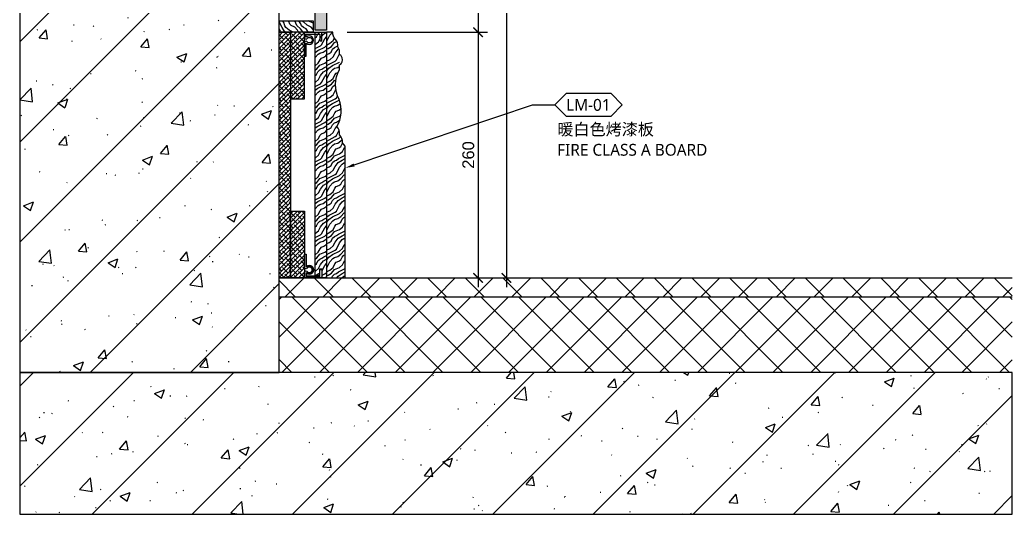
# Model space of a CAD drawing. Header units: millimetres. Extents: x -59920 to -20716, y 18887 to 47087.
# Drawn here: x -30832 to -29781, y 31263 to 31786 of the extents above; entities that cross this region are included whole.
import ezdxf
from ezdxf import colors
from ezdxf.entities.mleader import LeaderData, LeaderLine
from ezdxf.enums import TextEntityAlignment as Align
from ezdxf.math import Vec2, Vec3

# ---------------------------------------------------------------- set-up
doc = ezdxf.new("R2010")
doc.units = ezdxf.units.MM
doc.layers.add('_ACM-A-ANNO-DIMS @ 5', color=1, linetype='Continuous', lineweight=13)
doc.layers.add('_ACM-A-DETL-PATT', color=8, linetype='Continuous', lineweight=0)
for name, color, linetype in [('DE-MT', 2, 'Continuous'), ('I-DETL-LW01', 1, 'Continuous'), ('I-DETL-LW02', 2, 'Continuous'), ('I-DETL-LW251', 251, 'Continuous'), ('PE-尺寸标注', 44, 'Continuous'), ('WALL TYPE$0$G-ANNO-NOTE-CH', 7, 'Continuous'), ('WALL TYPE$0$I-SECT-LW03', 3, 'Continuous')]:
    doc.layers.add(name, color=color, linetype=linetype)
doc.styles.add('Arial', font='arial.ttf')
doc.styles.add('WALL TYPE$0$Aecom Chinese', font='Microsoft YaHei.ttf')
doc.dimstyles.new('WALL TYPE$0$Aec-Arch-M-5', dxfattribs={"dimscale": 5, "dimtxt": 2.5, "dimasz": 2, "dimexe": 2, "dimexo": 3, "dimgap": 0.8, "dimtad": 1, "dimdec": 0, "dimrnd": 1, "dimzin": 3, "dimdsep": 46, "dimtxsty": 'Arial', "dimblk": 'WALL TYPE$0$_ArchTick', "dimcen": 2.5, "dimdle": 2, "dimclrt": 256, "dimazin": 2, "dimtfac": 0.75, "dimtdec": 0, "dimtix": 1, "dimtmove": 2, "dimatfit": 2, "dimfxl": 5, "dimtolj": 1, "dimtzin": 0, "dimarcsym": 0})

# ---------------------------------------------------------------- blocks, each defined once
blk = doc.blocks.new('WALL TYPE$0$_ArchTick')
at = {"color": 0, "linetype": 'ByBlock', "const_width": 0.15}
blk.add_lwpolyline([(-0.5, -0.5), (0.5, 0.5)], dxfattribs=at)
blk = doc.blocks.new('*D81')
at = {"layer": 'DE-MT', "color": 0, "lineweight": -2, "transparency": 16777216}
for p, q in [((-30485.47442455066, 31773.42524075772), (-30336.65239771046, 31773.42524075772)), ((-30346.65239771046, 31783.42524075772), (-30346.65239771046, 31503.42524075772)), ((-30485.47442455061, 31513.42524075772), (-30336.65239771046, 31513.42524075772))]:
    blk.add_line(p, q, dxfattribs=at)
at = {"layer": 'Defpoints', "color": 0, "transparency": 16777216}
for p in [(-30500.47442455066, 31773.42524075772), (-30500.47442455061, 31513.42524075772), (-30346.65239771046, 31513.42524075772)]:
    blk.add_point(p, dxfattribs=at)
at = {"layer": 'DE-MT', "color": 0, "lineweight": -2, "transparency": 16777216, "xscale": 10, "yscale": 10, "zscale": 10}
for p, rotation in [((-30346.65239771046, 31773.42524075772), 90), ((-30346.65239771046, 31513.42524075772), 270)]:
    blk.add_blockref('WALL TYPE$0$_ArchTick', p, dxfattribs=dict(at, rotation=rotation))
at = {"layer": 'DE-MT', "transparency": 16777216, "insert": (-30357.03456005696, 31643.42524075772), "char_height": 12.5, "attachment_point": 5, "rotation": 90, "style": 'Arial'}
blk.add_mtext('\\A1;260', dxfattribs=at)
blk = doc.blocks.new('*D82')
at = {"layer": 'DE-MT', "color": 0, "lineweight": -2, "transparency": 16777216}
for p, q in [((-30485.4744245507, 31973.42524075773), (-30336.65239771051, 31973.42524075773)), ((-30346.65239771051, 31983.42524075773), (-30346.65239771051, 31763.42524075772)), ((-30485.47442455066, 31773.42524075772), (-30336.65239771051, 31773.42524075772))]:
    blk.add_line(p, q, dxfattribs=at)
at = {"layer": 'Defpoints', "color": 0, "transparency": 16777216}
for p in [(-30500.4744245507, 31973.42524075773), (-30500.47442455066, 31773.42524075772), (-30346.65239771051, 31773.42524075772)]:
    blk.add_point(p, dxfattribs=at)
at = {"layer": 'DE-MT', "color": 0, "lineweight": -2, "transparency": 16777216, "xscale": 10, "yscale": 10, "zscale": 10}
for p, rotation in [((-30346.65239771051, 31973.42524075773), 90), ((-30346.65239771051, 31773.42524075772), 270)]:
    blk.add_blockref('WALL TYPE$0$_ArchTick', p, dxfattribs=dict(at, rotation=rotation))
at = {"layer": 'DE-MT', "transparency": 16777216, "insert": (-30357.03456005701, 31873.42524075773), "char_height": 12.5, "attachment_point": 5, "rotation": 90, "style": 'Arial'}
blk.add_mtext('\\A1;200', dxfattribs=at)
blk = doc.blocks.new('*D86')
at = {"layer": 'DE-MT', "color": 0, "lineweight": -2, "transparency": 16777216}
for p, q in [((-30316.65239771062, 35073.42524075762), (-30316.65239771062, 31503.42524075772)), ((-30485.4744245527, 35063.42524075762), (-30306.65239771062, 35063.42524075762)), ((-30485.47442455061, 31513.42524075772), (-30306.65239771062, 31513.42524075772))]:
    blk.add_line(p, q, dxfattribs=at)
at = {"layer": 'Defpoints', "color": 0, "transparency": 16777216}
for p in [(-30500.4744245527, 35063.42524075762), (-30500.47442455061, 31513.42524075772), (-30316.65239771062, 31513.42524075772)]:
    blk.add_point(p, dxfattribs=at)
at = {"layer": 'DE-MT', "color": 0, "lineweight": -2, "transparency": 16777216, "xscale": 10, "yscale": 10, "zscale": 10}
for p, rotation in [((-30316.65239771062, 35063.42524075762), 90), ((-30316.65239771062, 31513.42524075772), 270)]:
    blk.add_blockref('WALL TYPE$0$_ArchTick', p, dxfattribs=dict(at, rotation=rotation))
at = {"layer": 'DE-MT', "transparency": 16777216, "insert": (-30327.03882335862, 33288.42524075767), "char_height": 12.5, "attachment_point": 5, "rotation": 90, "style": 'Arial'}
blk.add_mtext('\\A1;3550', dxfattribs=at)
blk = doc.blocks.new('WHA12202707')
at = {"transparency": 16777216}
for p, q in [((2.381249999995816, 2.381249999998545), (0, 0)), ((11.90624999998818, 2.381249999998545), (2.381249999995816, 2.381249999998545)), ((11.90624999998818, 2.381249999998545), (14.28749999998399, 0)), ((2.381249999995816, -2.381249999994907), (0, 0)), ((11.90624999998818, -2.381249999994907), (14.28749999998399, 0)), ((2.381249999995816, -2.381249999994907), (11.90624999998818, -2.381249999994907))]:
    blk.add_line(p, q, dxfattribs=at)
at = {"transparency": 16777216, "style": 'WALL TYPE$0$Aecom Chinese'}
blk.add_attdef('英文2', (0.4915142908575945, -14.58335883787367), '', height=2.5, dxfattribs=at)
at = {"layer": 'WALL TYPE$0$G-ANNO-NOTE-CH', "transparency": 16777216, "style": 'WALL TYPE$0$Aecom Chinese'}
blk.add_attdef('编号', text='', height=2.5, dxfattribs=at).set_placement((7.100982051833853, 0), align=Align.MIDDLE)
for tag, p in [('中文', (0.5380008727915992, -5.178695852169766)), ('英文', (0.4915142908830603, -9.507158057298511))]:
    blk.add_attdef(tag, text='', height=2.5, dxfattribs=at).set_placement(p, align=Align.MIDDLE_LEFT)

msp = doc.modelspace()

# ---------------------------------------------------------------- hatches: boundary and pattern name
h = msp.add_hatch()
h.set_pattern_fill('0-钢筋混凝土001-DOM', color=250, scale=15, pattern_type=2)
h.set_pattern_definition([(45, (-6310.78819854241, 11418.36766038093), (-53.03300858899107, 53.03300858899107), []), (49.99999999999999, (-6310.78819854241, 11418.36766038093), (107.589027390113, -9.412820247389266), [11.25, -123.75]), (355, (-6310.78819854241, 11418.36766038093), (-20.81270004195, 112.8288200550018), [9, -99]), (100.4514, (-6301.822446547405, 11417.58325937634), (86.77640725710323, 103.415931309143), [9.5610285, -105.1713168]), (46.18420000000001, (-6310.78819854241, 11448.36766038093), (160.0861572938467, -24.82785214935271), [16.875, -185.625]), (96.6356, (-6297.447686797401, 11446.29866432634), (140.1994058323055, 146.1176806350663), [14.3415432, -157.75695]), (351.1842, (-6310.78819854241, 11448.36766038093), (140.1992917700441, 146.1177901387987), [13.5, -148.5]), (21, (-6295.78819854241, 11440.86766038093), (89.53605781776925, -60.39283359980082), [11.25, -123.75]), (326.0000000000001, (-6295.78819854241, 11440.86766038093), (36.49729978823727, 108.772506757028), [9, -99]), (71.4514, (-6288.326863592905, 11435.83491948084), (126.0333942872235, 48.37957450649286), [9.5610285, -105.1713168]), (37.50000000000001, (-6310.788198542905, 11418.36766038084), (1.8239782975936, 49.93407807469672), [0.75, -97.8, 0.75, -100.5, 0.75, -99.375]), (7.499999999999999, (-6310.788198542905, 11418.36766038084), (39.46043061632229, 59.16175678235403), [0.75, -57.3, 0.75, -95.55, 0.75, -37.875]), (327.5, (-6344.238198542902, 11418.36766038084), (80.07336542586135, -3.383230760156997), [0.75, -37.5, 0.75, -117, 0.75, -155.25]), (317.5, (-6359.238198547406, 11418.36766037633), (87.47792540135794, 15.01574734984763), [0.75, -48.75, 0.75, -77.69999999999999, 0.75, -110.25])])
h.paths.add_polyline_path([(-30557.43154014833, 31813.42524075767), (-30831.9085342013, 31813.42524075767), (-30831.9085342013, 31413.42524075936), (-30557.43154014833, 31413.42524075936)])
h = msp.add_hatch()
h.set_pattern_fill('0-钢筋混凝土001-DOM', color=250, scale=15, pattern_type=2)
h.set_pattern_definition([(45, (-250.000000000005, 2689.99999999959), (-53.03300858899107, 53.03300858899107), []), (49.99999999999999, (-250.000000000005, 2689.99999999959), (107.589027390113, -9.412820247389266), [11.25, -123.75]), (355, (-250.000000000005, 2689.99999999959), (-20.81270004195, 112.8288200550018), [9, -99]), (100.4514, (-241.034248005, 2689.215598995), (86.77640725710323, 103.415931309143), [9.5610285, -105.1713168]), (46.18420000000001, (-250.000000000005, 2719.99999999959), (160.0861572938467, -24.82785214935271), [16.875, -185.625]), (96.6356, (-236.659488255, 2717.931003945), (140.1994058323055, 146.1176806350663), [14.3415432, -157.75695]), (351.1842, (-250.000000000005, 2719.99999999959), (140.1992917700441, 146.1177901387987), [13.5, -148.5]), (21, (-235.000000000005, 2712.49999999959), (89.53605781776925, -60.39283359980082), [11.25, -123.75]), (326.0000000000001, (-235.000000000005, 2712.49999999959), (36.49729978823727, 108.772506757028), [9, -99]), (71.4514, (-227.5386650505, 2707.467259099501), (126.0333942872235, 48.37957450649286), [9.5610285, -105.1713168]), (37.50000000000001, (-250.0000000005, 2689.9999999995), (1.8239782975936, 49.93407807469672), [0.75, -97.8, 0.75, -100.5, 0.75, -99.375]), (7.499999999999999, (-250.0000000005, 2689.9999999995), (39.46043061632229, 59.16175678235403), [0.75, -57.3, 0.75, -95.55, 0.75, -37.875]), (327.5, (-283.4500000005, 2689.9999999995), (80.07336542586135, -3.383230760156997), [0.75, -37.5, 0.75, -117, 0.75, -155.25]), (317.5, (-298.450000005, 2689.999999995), (87.47792540135794, 15.01574734984763), [0.75, -48.75, 0.75, -77.69999999999999, 0.75, -110.25])])
h.paths.add_polyline_path([(-29781.20277750067, 31263.42524075936), (-29781.20277750067, 31413.42524075936), (-30831.9085342013, 31413.42524075936), (-30831.9085342013, 31263.42524075936)])
at = {"layer": '_ACM-A-DETL-PATT'}
h = msp.add_hatch(dxfattribs=at)
h.set_pattern_fill('多孔材料', color=256, scale=10, pattern_type=2)
h.set_pattern_definition([(45, (37594.44184747257, 28238.69139273807), (-20.00002033111467, 20.00002033111467), []), (135, (37594.44184747257, 28238.69139273807), (-20.00002033111467, -20.00002033111466), [])])
h.paths.add_polyline_path([(-30557.43154014832, 31493.42524075767), (-30557.43154014833, 31513.42524075767), (-29781.20277750067, 31513.42524075767), (-29781.20277750067, 31493.42524075767)])
h = msp.add_hatch(dxfattribs=at)
h.set_pattern_fill('多孔材料', color=256, scale=10, pattern_type=2)
h.set_pattern_definition([(45, (37590.80711166786, 28158.69139273976), (-20.00002033111467, 20.00002033111467), []), (135, (37590.80711166786, 28158.69139273976), (-20.00002033111467, -20.00002033111466), [])])
h.paths.add_polyline_path([(-30557.43154014833, 31493.42524075767), (-30557.43154014833, 31413.42524075936), (-29781.20277750067, 31413.42524075936), (-29781.20277750067, 31493.42524075767)])
at = {"layer": 'I-DETL-LW251'}
h = msp.add_hatch(dxfattribs=at)
h.set_pattern_fill('ANSI38', color=250)
h.set_pattern_definition([(45, (-66819.27750217685, 21038.64634363843), (-2.245064030267288, 2.245064030267288), []), (135, (-66819.27750217685, 21038.64634363843), (-6.735192090801864, 2.245064030267289), [7.9375, -4.7625])])
h.paths.add_polyline_path([(-30545.43154014834, 31773.42524075773), (-30557.43154014833, 31773.42524075773), (-30557.43154014833, 31513.42524075767), (-30545.43154014833, 31513.42524075767)])
h = msp.add_hatch(dxfattribs=at)
h.set_pattern_fill('ANSI38', color=250)
h.set_pattern_definition([(45, (-29828.49037306142, 32331.4134893059), (-2.245064030267288, 2.245064030267288), []), (135, (-29828.49037306142, 32331.4134893059), (-6.735192090801864, 2.245064030267289), [7.9375, -4.7625])])
h.paths.add_polyline_path([(-30545.43154014833, 31702.80035732491), (-30530.63154014832, 31702.80035732491), (-30530.63154019561, 31773.42524075774), (-30545.43154019561, 31773.42524075774)])
h = msp.add_hatch(dxfattribs=at)
h.set_pattern_fill('ANSI38', color=250)
h.set_pattern_definition([(45, (-29828.49037306142, 32333.99618642582), (-2.245064030267288, 2.245064030267288), []), (135, (-29828.49037306142, 32333.99618642582), (-6.735192090801864, 2.245064030267289), [7.9375, -4.7625])])
h.paths.add_polyline_path([(-30545.43154014833, 31584.0501241905), (-30530.63154014832, 31584.0501241905), (-30530.63154019561, 31513.42524075767), (-30545.43154019561, 31513.42524075767)])
at = {"layer": 'PE-尺寸标注'}
h = msp.add_hatch(dxfattribs=at)
h.set_pattern_fill('木纹面1', color=250, scale=5.000000000000001, angle=90, style=0, pattern_type=2)
h.set_pattern_definition([(153.43494882, (-1303.488193632649, 62793.44847037216), (1.019972994953378e-09, 19.99999997764121), [4.621368350000001, -17.7393114]), (130.60129465, (-1320.782159882649, 62780.29143102216), (-1.801355620223433e-08, 19.99999998960277), [4.158066500000001, -88.03737800000002]), (130.60129465, (-1340.782159882649, 62790.29143102216), (-1.801355620223433e-08, 19.99999998960277), [4.158066500000001, -88.03737800000002]), (130.60129465, (-1360.782159882649, 62800.29143102216), (1.452601372520235e-08, 19.99999995163994), [4.158066500000001, -88.03737800000002]), (153.43494882, (-1300.693321632643, 62783.30103437216), (1.019972994953378e-09, 19.99999997764121), [4.237007800000001, -18.12367195]), (140.19442891, (-1304.48301663265, 62785.19588187216), (-7.906986176919874e-10, 20.00000001048199), [2.2404905, -75.86200600000001]), (140.19442891, (-1324.48301663265, 62795.19588187216), (-7.906986176919874e-10, 20.00000001048199), [2.2404905, -75.86200600000001]), (140.19442891, (-1344.48301663265, 62805.19588187216), (-7.906986176919874e-10, 20.00000001048199), [2.2404905, -75.86200600000001]), (111.80140949, (-1306.204209132644, 62786.63020892216), (2.658084197193489e-08, 19.99999999207266), [2.868712150000001, -50.98293590000002]), (123.69006753, (-1307.269622082647, 62789.29374132217), (1.246418634970326e-08, 20.00000002516126), [2.521813, -33.53369975000001]), (153.4349488, (-1308.668472232646, 62791.39201657216), (8.00128963085456e-09, 19.99999997764121), [3.355288500000001, -19.00539090000001]), (135, (-1311.669533832654, 62792.89254737216), (7.888609052210118e-31, 19.99999996643937), [2.7178182, -53.85072430000002]), (135, (-1331.669533832654, 62802.89254737216), (7.888609052210118e-31, 19.99999996643937), [2.7178182, -53.85072430000002]), (111.80140949, (-1313.591321482651, 62794.81433502217), (2.658084197193489e-08, 19.99999999207266), [2.19237, -51.65927800000001]), (153.4349488, (-1300.231160782649, 62776.81995392216), (8.00128963085456e-09, 19.99999997764121), [7.189599900000002, -15.1710799]), (140.19442891, (-1306.661734432651, 62780.03524077217), (-7.906986176919874e-10, 20.00000001048199), [4.573562000000001, -73.52893490000001]), (140.19442891, (-1326.661734432651, 62790.03524077217), (-7.906986176919874e-10, 20.00000001048199), [4.573562000000001, -73.52893490000001]), (140.19442891, (-1346.661734432651, 62800.03524077217), (-7.906986176919874e-10, 20.00000001048199), [4.573562000000001, -73.52893490000001]), (123.69006753, (-1310.175241982652, 62782.96316372216), (1.246418634970326e-08, 20.00000002516126), [2.240559500000001, -33.81495340000001]), (105.9453959, (-1311.418080682648, 62784.82742177216), (1.449476086934354e-06, 19.99999999510855), [3.562484500000001, -69.23861445000001]), (123.69006753, (-1312.396770382649, 62788.25283587216), (1.246418634970326e-08, 20.00000002516126), [4.092966500000001, -31.96254620000001]), (140.19442891, (-1314.66713973265, 62791.65838987216), (-7.906986176919874e-10, 20.00000001048199), [5.197338000000001, -72.90515900000001]), (140.19442891, (-1334.66713973265, 62801.65838987216), (-7.906986176919874e-10, 20.00000001048199), [5.197338000000001, -72.90515900000001]), (140.1944289, (-1354.66713973265, 62811.65838987216), (2.699959145147091e-09, 20.00000001048199), [5.197338000000001, -72.90515900000001]), (111.80140949, (-1318.659847482646, 62794.98564972216), (2.658084197193489e-08, 19.99999999207266), [5.714501500000001, -48.13714700000001]), (140.19442891, (-1307.621671132649, 62775.51520912216), (-7.906986176919874e-10, 20.00000001048199), [5.214066750000002, -72.88843]), (140.19442891, (-1327.621671132649, 62785.51520912216), (-7.906986176919874e-10, 20.00000001048199), [5.214066750000002, -72.88843]), (140.19442891, (-1347.621671132649, 62795.51520912216), (-7.906986176919874e-10, 20.00000001048199), [5.214066750000002, -72.88843]), (123.69006753, (-1311.627228132653, 62778.85317332216), (1.246418634970326e-08, 20.00000002516126), [4.838075000000001, -31.21743775000001]), (116.56505118, (-1314.310909332649, 62782.87869502216), (-1.019975215399427e-09, 19.99999997764121), [7.985960000000001, -81.45675900000002]), (116.56505118, (-1334.310909332649, 62792.87869502216), (-1.019975215399427e-09, 19.99999997764121), [7.985960000000001, -81.45675900000002]), (130.60129465, (-1317.882357632654, 62790.02157612216), (-1.801355620223433e-08, 19.99999998960277), [4.319301400000001, -87.87614315000002]), (130.60129465, (-1337.882357632654, 62800.02157612216), (-1.801355620223433e-08, 19.99999998960277), [4.319301400000001, -87.87614315000002]), (130.60129465, (-1357.882357632654, 62810.02157412216), (-1.801355620223433e-08, 19.99999998960277), [4.319301400000001, -87.87614315000002]), (123.69006753, (-1314.405546682654, 62776.84989862216), (1.246418634970326e-08, 20.00000002516126), [2.735791650000001, -33.31972211000001]), (116.5650512, (-1315.92309083265, 62779.12621487216), (-8.00128963085456e-09, 19.99999997764121), [7.158076200000001, -82.28464299999999]), (116.5650512, (-1335.92309083265, 62789.12621487216), (8.144142804589195e-08, 20.00000002236256), [7.158076200000001, -82.28464299999999]), (130.60129465, (-1319.124279632648, 62785.52859287216), (-1.801355620223433e-08, 19.99999998960277), [1.700823, -90.49462155000002]), (130.60129465, (-1339.124279632648, 62795.52859287216), (-1.801355620223433e-08, 19.99999998960277), [1.700823, -90.49462155000002]), (130.60129465, (-1359.124279632648, 62805.52859262216), (-1.801355620223433e-08, 19.99999998960277), [1.700823, -90.49462155000002])])
h.paths.add_polyline_path([(-30507.37291003086, 34796.06342533998), (-30507.37291003086, 31775.42524075774), (-30519.37291003086, 31775.42524075774), (-30519.37291003086, 34796.06342533998)])
h = msp.add_hatch(dxfattribs=at)
h.set_pattern_fill('木纹面1', color=250, scale=5.000000000000001, angle=90, style=0, pattern_type=2)
h.set_pattern_definition([(153.43494882, (-1303.488193632649, 60688.81028578991), (1.019972994953378e-09, 19.99999997764121), [4.621368350000001, -17.7393114]), (130.60129465, (-1320.782159882649, 60675.65324643991), (-1.801355620223433e-08, 19.99999998960277), [4.158066500000001, -88.03737800000002]), (130.60129465, (-1340.782159882649, 60685.65324643991), (-1.801355620223433e-08, 19.99999998960277), [4.158066500000001, -88.03737800000002]), (130.60129465, (-1360.782159882649, 60695.65324643991), (1.452601372520235e-08, 19.99999995163994), [4.158066500000001, -88.03737800000002]), (153.43494882, (-1300.693321632643, 60678.66284978991), (1.019972994953378e-09, 19.99999997764121), [4.237007800000001, -18.12367195]), (140.19442891, (-1304.48301663265, 60680.55769728991), (-7.906986176919874e-10, 20.00000001048199), [2.2404905, -75.86200600000001]), (140.19442891, (-1324.48301663265, 60690.55769728991), (-7.906986176919874e-10, 20.00000001048199), [2.2404905, -75.86200600000001]), (140.19442891, (-1344.48301663265, 60700.55769728991), (-7.906986176919874e-10, 20.00000001048199), [2.2404905, -75.86200600000001]), (111.80140949, (-1306.204209132644, 60681.99202433991), (2.658084197193489e-08, 19.99999999207266), [2.868712150000001, -50.98293590000002]), (123.69006753, (-1307.269622082647, 60684.65555673992), (1.246418634970326e-08, 20.00000002516126), [2.521813, -33.53369975000001]), (153.4349488, (-1308.668472232646, 60686.75383198992), (8.00128963085456e-09, 19.99999997764121), [3.355288500000001, -19.00539090000001]), (135, (-1311.669533832654, 60688.25436278991), (7.888609052210118e-31, 19.99999996643937), [2.7178182, -53.85072430000002]), (135, (-1331.669533832654, 60698.25436278991), (7.888609052210118e-31, 19.99999996643937), [2.7178182, -53.85072430000002]), (111.80140949, (-1313.591321482651, 60690.17615043992), (2.658084197193489e-08, 19.99999999207266), [2.19237, -51.65927800000001]), (153.4349488, (-1300.231160782649, 60672.18176933991), (8.00128963085456e-09, 19.99999997764121), [7.189599900000002, -15.1710799]), (140.19442891, (-1306.661734432651, 60675.39705618992), (-7.906986176919874e-10, 20.00000001048199), [4.573562000000001, -73.52893490000001]), (140.19442891, (-1326.661734432651, 60685.39705618992), (-7.906986176919874e-10, 20.00000001048199), [4.573562000000001, -73.52893490000001]), (140.19442891, (-1346.661734432651, 60695.39705618992), (-7.906986176919874e-10, 20.00000001048199), [4.573562000000001, -73.52893490000001]), (123.69006753, (-1310.175241982652, 60678.32497913991), (1.246418634970326e-08, 20.00000002516126), [2.240559500000001, -33.81495340000001]), (105.9453959, (-1311.418080682648, 60680.18923718992), (1.449476086934354e-06, 19.99999999510855), [3.562484500000001, -69.23861445000001]), (123.69006753, (-1312.396770382649, 60683.61465128991), (1.246418634970326e-08, 20.00000002516126), [4.092966500000001, -31.96254620000001]), (140.19442891, (-1314.66713973265, 60687.02020528991), (-7.906986176919874e-10, 20.00000001048199), [5.197338000000001, -72.90515900000001]), (140.19442891, (-1334.66713973265, 60697.02020528991), (-7.906986176919874e-10, 20.00000001048199), [5.197338000000001, -72.90515900000001]), (140.1944289, (-1354.66713973265, 60707.02020528991), (2.699959145147091e-09, 20.00000001048199), [5.197338000000001, -72.90515900000001]), (111.80140949, (-1318.659847482646, 60690.34746513992), (2.658084197193489e-08, 19.99999999207266), [5.714501500000001, -48.13714700000001]), (140.19442891, (-1307.621671132649, 60670.87702453991), (-7.906986176919874e-10, 20.00000001048199), [5.214066750000002, -72.88843]), (140.19442891, (-1327.621671132649, 60680.87702453991), (-7.906986176919874e-10, 20.00000001048199), [5.214066750000002, -72.88843]), (140.19442891, (-1347.621671132649, 60690.87702453991), (-7.906986176919874e-10, 20.00000001048199), [5.214066750000002, -72.88843]), (123.69006753, (-1311.627228132653, 60674.21498873991), (1.246418634970326e-08, 20.00000002516126), [4.838075000000001, -31.21743775000001]), (116.56505118, (-1314.310909332649, 60678.24051043991), (-1.019975215399427e-09, 19.99999997764121), [7.985960000000001, -81.45675900000002]), (116.56505118, (-1334.310909332649, 60688.24051043991), (-1.019975215399427e-09, 19.99999997764121), [7.985960000000001, -81.45675900000002]), (130.60129465, (-1317.882357632654, 60685.38339153992), (-1.801355620223433e-08, 19.99999998960277), [4.319301400000001, -87.87614315000002]), (130.60129465, (-1337.882357632654, 60695.38339153992), (-1.801355620223433e-08, 19.99999998960277), [4.319301400000001, -87.87614315000002]), (130.60129465, (-1357.882357632654, 60705.38338953991), (-1.801355620223433e-08, 19.99999998960277), [4.319301400000001, -87.87614315000002]), (123.69006753, (-1314.405546682654, 60672.21171403991), (1.246418634970326e-08, 20.00000002516126), [2.735791650000001, -33.31972211000001]), (116.5650512, (-1315.92309083265, 60674.48803028991), (-8.00128963085456e-09, 19.99999997764121), [7.158076200000001, -82.28464299999999]), (116.5650512, (-1335.92309083265, 60684.48803028991), (8.144142804589195e-08, 20.00000002236256), [7.158076200000001, -82.28464299999999]), (130.60129465, (-1319.124279632648, 60680.89040828991), (-1.801355620223433e-08, 19.99999998960277), [1.700823, -90.49462155000002]), (130.60129465, (-1339.124279632648, 60690.89040828991), (-1.801355620223433e-08, 19.99999998960277), [1.700823, -90.49462155000002]), (130.60129465, (-1359.124279632648, 60700.89040803992), (-1.801355620223433e-08, 19.99999998960277), [1.700823, -90.49462155000002])])
h.paths.add_polyline_path([(-30521.37291003086, 31773.42524075774), (-30557.37291003086, 31773.42524075774), (-30557.37291003086, 31785.42524075774), (-30521.37291003086, 31785.42524075774)])
h = msp.add_hatch(dxfattribs=at)
h.set_pattern_fill('木纹面1', color=250, scale=5, style=0, pattern_type=2)
h.set_pattern_definition([(63.43494882, (-66595.7264020873, 20883.2568049587), (19.9999999776412, -1.019972994953378e-09), [4.621368349999976, -17.7393113999999]), (40.60129465000001, (-66608.8834414373, 20900.55077120869), (19.99999998960277, 1.801355620223433e-08), [4.1580665, -88.037378]), (40.60129465000001, (-66598.8834414373, 20920.55077120869), (19.99999998960277, 1.801355620223433e-08), [4.1580665, -88.037378]), (40.60129465000001, (-66588.8834414373, 20940.55077120869), (19.99999995163994, -1.452601372520235e-08), [4.1580665, -88.037378]), (63.43494882, (-66605.8738380873, 20880.46193295869), (19.9999999776412, -1.019972994953378e-09), [4.237007799999976, -18.1236719499999]), (50.19442891000001, (-66603.97899058729, 20884.25162795869), (20.00000001048198, 7.906986176919872e-10), [2.240490499999988, -75.86200599999961]), (50.19442891000001, (-66593.97899058729, 20904.25162795869), (20.00000001048198, 7.906986176919872e-10), [2.240490499999988, -75.86200599999961]), (50.19442891000001, (-66583.97899058729, 20924.25162795869), (20.00000001048198, 7.906986176919872e-10), [2.240490499999988, -75.86200599999961]), (21.80140949, (-66602.5446635373, 20885.97282045869), (19.99999999207265, -2.658084197193489e-08), [2.86871215, -50.9829359]), (33.69006753, (-66599.8811311373, 20887.03823340869), (20.00000002516126, -1.246418634970325e-08), [2.521813, -33.53369975]), (63.43494880000001, (-66597.7828558873, 20888.4370835587), (19.9999999776412, -8.001289630854558e-09), [3.3552885, -19.0053909]), (45, (-66596.28232508729, 20891.4381451587), (19.99999996643937, 0), [2.7178182, -53.8507243]), (45, (-66586.28232508729, 20911.4381451587), (19.99999996643937, 0), [2.7178182, -53.8507243]), (21.80140949, (-66594.3605374373, 20893.35993280869), (19.99999999207265, -2.658084197193489e-08), [2.19237, -51.65927799999999]), (63.43494880000001, (-66612.3549185373, 20879.99977210869), (19.9999999776412, -8.001289630854558e-09), [7.1895999, -15.1710799]), (50.19442891000001, (-66609.1396316873, 20886.43034575869), (20.00000001048198, 7.906986176919872e-10), [4.573561999999976, -73.52893489999961]), (50.19442891000001, (-66599.1396316873, 20906.43034575869), (20.00000001048198, 7.906986176919872e-10), [4.573561999999976, -73.52893489999961]), (50.19442891000001, (-66589.1396316873, 20926.43034575869), (20.00000001048198, 7.906986176919872e-10), [4.573561999999976, -73.52893489999961]), (33.69006753, (-66606.2117087373, 20889.94385330869), (20.00000002516126, -1.246418634970325e-08), [2.2405595, -33.8149534]), (15.94539589999999, (-66604.34745068729, 20891.18669200869), (19.99999999510854, -1.449476086934354e-06), [3.5624845, -69.23861445]), (33.69006753, (-66600.92203658729, 20892.16538170869), (20.00000002516126, -1.246418634970325e-08), [4.0929665, -31.9625462]), (50.19442891000001, (-66597.51648258729, 20894.43575105869), (20.00000001048198, 7.906986176919872e-10), [5.197337999999976, -72.90515899999961]), (50.19442891000001, (-66587.51648258729, 20914.43575105869), (20.00000001048198, 7.906986176919872e-10), [5.197337999999976, -72.90515899999961]), (50.1944289, (-66577.51648258729, 20934.43575105869), (20.00000001048198, -2.699959145147091e-09), [5.197338, -72.905159]), (21.80140949, (-66594.1892227373, 20898.4284588087), (19.99999999207265, -2.658084197193489e-08), [5.7145015, -48.137147]), (50.19442891000001, (-66613.6596633373, 20887.39028245869), (20.00000001048198, 7.906986176919872e-10), [5.214066749999977, -72.8884299999996]), (50.19442891000001, (-66603.6596633373, 20907.39028245869), (20.00000001048198, 7.906986176919872e-10), [5.214066749999977, -72.8884299999996]), (50.19442891000001, (-66593.6596633373, 20927.39028245869), (20.00000001048198, 7.906986176919872e-10), [5.214066749999977, -72.8884299999996]), (33.69006753, (-66610.3216991373, 20891.3958394587), (20.00000002516126, -1.246418634970325e-08), [4.838075, -31.21743775]), (26.56505118, (-66606.2961774373, 20894.07952065869), (19.9999999776412, 1.019975215399427e-09), [7.98596, -81.456759]), (26.56505118, (-66596.2961774373, 20914.07952065869), (19.9999999776412, 1.019975215399427e-09), [7.98596, -81.456759]), (40.60129465000001, (-66599.15329633729, 20897.65096895869), (19.99999998960277, 1.801355620223433e-08), [4.319301400000001, -87.87614315]), (40.60129465000001, (-66589.15329633729, 20917.65096895869), (19.99999998960277, 1.801355620223433e-08), [4.319301400000001, -87.87614315]), (40.60129465000001, (-66579.1532983373, 20937.65096895869), (19.99999998960277, 1.801355620223433e-08), [4.319301400000001, -87.87614315]), (33.69006753, (-66612.3249738373, 20894.17415800869), (20.00000002516126, -1.246418634970325e-08), [2.73579165, -33.31972211]), (26.56505119999999, (-66610.0486575873, 20895.69170215869), (19.9999999776412, 8.001289630854558e-09), [7.1580762, -82.28464299999999]), (26.56505119999999, (-66600.0486575873, 20915.69170215869), (20.00000002236256, -8.144142804589194e-08), [7.1580762, -82.28464299999999]), (40.60129465000001, (-66603.6462795873, 20898.89289095869), (19.99999998960277, 1.801355620223433e-08), [1.700823, -90.49462155]), (40.60129465000001, (-66593.6462795873, 20918.89289095869), (19.99999998960277, 1.801355620223433e-08), [1.700823, -90.49462155]), (40.60129465000001, (-66583.6462798373, 20938.89289095869), (19.99999998960277, 1.801355620223433e-08), [1.700823, -90.49462155])])
h.paths.add_polyline_path([(-30507.37291003086, 31773.42525865521), (-30519.37291003081, 31773.42523474584), (-30519.37291003065, 31516.00794388949), (-30514.62811369465, 31516.00715054518), (-30514.62811369466, 31522.61803174435), (-30511.82539817367, 31522.61803174435), (-30511.82539817367, 31513.42524075772), (-30507.37291003086, 31513.42524075772)])
h = msp.add_hatch(dxfattribs=at)
h.set_pattern_fill('木纹面1', color=250, scale=5, style=0, pattern_type=2)
h.set_pattern_definition([(63.43494882, (-72300.13906146548, 19627.20779310252), (19.9999999776412, -1.019972994953378e-09), [4.621368349999976, -17.7393113999999]), (40.60129465000001, (-72313.29610081548, 19644.50175935252), (19.99999998960277, 1.801355620223433e-08), [4.1580665, -88.037378]), (40.60129465000001, (-72303.29610081548, 19664.50175935252), (19.99999998960277, 1.801355620223433e-08), [4.1580665, -88.037378]), (40.60129465000001, (-72293.29610081548, 19684.50175935252), (19.99999995163994, -1.452601372520235e-08), [4.1580665, -88.037378]), (63.43494882, (-72310.28649746548, 19624.41292110252), (19.9999999776412, -1.019972994953378e-09), [4.237007799999976, -18.1236719499999]), (50.19442891000001, (-72308.39164996549, 19628.20261610252), (20.00000001048198, 7.906986176919872e-10), [2.240490499999988, -75.86200599999961]), (50.19442891000001, (-72298.39164996549, 19648.20261610252), (20.00000001048198, 7.906986176919872e-10), [2.240490499999988, -75.86200599999961]), (50.19442891000001, (-72288.39164996549, 19668.20261610252), (20.00000001048198, 7.906986176919872e-10), [2.240490499999988, -75.86200599999961]), (21.80140949, (-72306.95732291548, 19629.92380860251), (19.99999999207265, -2.658084197193489e-08), [2.86871215, -50.9829359]), (33.69006753, (-72304.29379051548, 19630.98922155252), (20.00000002516126, -1.246418634970325e-08), [2.521813, -33.53369975]), (63.43494880000001, (-72302.19551526548, 19632.38807170252), (19.9999999776412, -8.001289630854558e-09), [3.3552885, -19.0053909]), (45, (-72300.69498446549, 19635.38913330252), (19.99999996643937, 0), [2.7178182, -53.8507243]), (45, (-72290.69498446549, 19655.38913330252), (19.99999996643937, 0), [2.7178182, -53.8507243]), (21.80140949, (-72298.77319681548, 19637.31092095252), (19.99999999207265, -2.658084197193489e-08), [2.19237, -51.65927799999999]), (63.43494880000001, (-72316.76757791548, 19623.95076025252), (19.9999999776412, -8.001289630854558e-09), [7.1895999, -15.1710799]), (50.19442891000001, (-72313.55229106548, 19630.38133390251), (20.00000001048198, 7.906986176919872e-10), [4.573561999999976, -73.52893489999961]), (50.19442891000001, (-72303.55229106548, 19650.38133390251), (20.00000001048198, 7.906986176919872e-10), [4.573561999999976, -73.52893489999961]), (50.19442891000001, (-72293.55229106548, 19670.38133390251), (20.00000001048198, 7.906986176919872e-10), [4.573561999999976, -73.52893489999961]), (33.69006753, (-72310.62436811547, 19633.89484145251), (20.00000002516126, -1.246418634970325e-08), [2.2405595, -33.8149534]), (15.94539589999999, (-72308.76011006549, 19635.13768015252), (19.99999999510854, -1.449476086934354e-06), [3.5624845, -69.23861445]), (33.69006753, (-72305.33469596549, 19636.11636985252), (20.00000002516126, -1.246418634970325e-08), [4.0929665, -31.9625462]), (50.19442891000001, (-72301.92914196549, 19638.38673920252), (20.00000001048198, 7.906986176919872e-10), [5.197337999999976, -72.90515899999961]), (50.19442891000001, (-72291.92914196549, 19658.38673920252), (20.00000001048198, 7.906986176919872e-10), [5.197337999999976, -72.90515899999961]), (50.1944289, (-72281.92914196549, 19678.38673920252), (20.00000001048198, -2.699959145147091e-09), [5.197338, -72.905159]), (21.80140949, (-72298.60188211547, 19642.37944695252), (19.99999999207265, -2.658084197193489e-08), [5.7145015, -48.137147]), (50.19442891000001, (-72318.07232271548, 19631.34127060252), (20.00000001048198, 7.906986176919872e-10), [5.214066749999977, -72.8884299999996]), (50.19442891000001, (-72308.07232271548, 19651.34127060252), (20.00000001048198, 7.906986176919872e-10), [5.214066749999977, -72.8884299999996]), (50.19442891000001, (-72298.07232271548, 19671.34127060252), (20.00000001048198, 7.906986176919872e-10), [5.214066749999977, -72.8884299999996]), (33.69006753, (-72314.73435851547, 19635.34682760252), (20.00000002516126, -1.246418634970325e-08), [4.838075, -31.21743775]), (26.56505118, (-72310.70883681548, 19638.03050880252), (19.9999999776412, 1.019975215399427e-09), [7.98596, -81.456759]), (26.56505118, (-72300.70883681548, 19658.03050880252), (19.9999999776412, 1.019975215399427e-09), [7.98596, -81.456759]), (40.60129465000001, (-72303.56595571549, 19641.60195710252), (19.99999998960277, 1.801355620223433e-08), [4.319301400000001, -87.87614315]), (40.60129465000001, (-72293.56595571549, 19661.60195710252), (19.99999998960277, 1.801355620223433e-08), [4.319301400000001, -87.87614315]), (40.60129465000001, (-72283.56595771547, 19681.60195710252), (19.99999998960277, 1.801355620223433e-08), [4.319301400000001, -87.87614315]), (33.69006753, (-72316.73763321548, 19638.12514615252), (20.00000002516126, -1.246418634970325e-08), [2.73579165, -33.31972211]), (26.56505119999999, (-72314.46131696549, 19639.64269030252), (19.9999999776412, 8.001289630854558e-09), [7.1580762, -82.28464299999999]), (26.56505119999999, (-72304.46131696549, 19659.64269030252), (20.00000002236256, -8.144142804589194e-08), [7.1580762, -82.28464299999999]), (40.60129465000001, (-72308.05893896548, 19642.84387910252), (19.99999998960277, 1.801355620223433e-08), [1.700823, -90.49462155]), (40.60129465000001, (-72298.05893896548, 19662.84387910252), (19.99999998960277, 1.801355620223433e-08), [1.700823, -90.49462155]), (40.60129465000001, (-72288.05893921548, 19682.84387910252), (19.99999998960277, 1.801355620223433e-08), [1.700823, -90.49462155])])
edge = h.paths.add_edge_path()
edge.add_line((-30493.37291008301, 31749.3081143827), (-30493.37291008301, 31754.47608311346))
edge.add_line((-30493.37291008301, 31754.47608311346), (-30495.37291007556, 31757.92176181156))
edge.add_arc((-30505.32512842479, 31759.32404691524), 10.05052504015074, 351.9797219312397, 399.5200050795186)
edge.add_arc((-30491.97578135481, 31772.11559739787), 8.498643195833289, 171.1353803830395, 228.814507000571, ccw=False)
edge.add_line((-30500.37291005693, 31773.42524075771), (-30507.37291003086, 31773.42524075771))
edge.add_line((-30507.37291003086, 31773.42524075771), (-30507.37291003086, 31513.4252407577))
edge.add_line((-30507.37291003086, 31513.4252407577), (-30487.37291010536, 31513.4252407577))
edge.add_line((-30487.37291010536, 31513.4252407577), (-30487.37291010536, 31652.8421113241))
edge.add_line((-30487.37291010536, 31652.8421113241), (-30490.37291009419, 31656.28772898705))
edge.add_arc((-30500.94098478301, 31657.43564795163), 10.63023614873211, 353.8007573452581, 404.6071408440226)
edge.add_arc((-30502.64674896381, 31666.4993635768), 9.410631853996072, 350.218901874784, 408.1889963144663)
edge.add_arc((-30523.33055706864, 31690.23185937576), 31.7209126448878, 328.1940881384141, 382.1705540243154)
edge.add_arc((-30464.22357566723, 31717.46146770689), 33.41853959535369, 150.7212126015155, 207.1685912466901, ccw=False)
edge.add_line((-30493.37291008301, 31733.8051237178), (-30493.37291008301, 31738.97297037824))

# ---------------------------------------------------------------- linework, layer by layer
for centre in [(-30525.45815857255, 31764.93448258978, 0.9850553139979208), (-30525.45815857255, 31521.91599892563, 0.03538970285239595)]:
    msp.add_arc(centre, 4.511778188747094, 225.3032882783953, 134.6967117216047)
at = {"layer": 'I-DETL-LW01'}
for points, elevation in [([(-30557.43154014833, 31773.42524075774), (-30545.43154014834, 31773.42524075774), (-30545.43154014833, 31513.42524075767), (-30557.43154014833, 31513.42524075767)], -0.4748328055727624), ([(-30545.43154014833, 31702.80035732491), (-30530.63154014832, 31702.80035732491), (-30530.63154019561, 31773.42524075774), (-30545.43154019561, 31773.42524075774)], 0.4748328055727624), ([(-30545.43154014833, 31584.0501241905), (-30530.63154014832, 31584.0501241905), (-30530.63154019561, 31513.42524075767), (-30545.43154019561, 31513.42524075767)], -0.4748328055727624)]:
    msp.add_lwpolyline(points, close=True, dxfattribs=dict(at, elevation=elevation))
at = {"layer": 'I-DETL-LW02', "elevation": 0.4748328055727624}
for points in [[(-30507.37291003086, 34796.06342533998), (-30507.37291003086, 31775.42524075774), (-30519.37291003086, 31775.42524075774), (-30519.37291003086, 34796.06342533998)], [(-30521.37291003086, 31773.42524075774), (-30557.37291003086, 31773.42524075774), (-30557.37291003086, 31785.42524075774), (-30521.37291003086, 31785.42524075774)]]:
    msp.add_lwpolyline(points, close=True, dxfattribs=at)
at = {"layer": 'I-DETL-LW02'}
msp.add_lwpolyline([(-30519.37291003086, 31773.42523474584), (-30507.37291003086, 31773.42525865521), (-30507.37291003086, 31513.42524075772), (-30511.82539817367, 31513.42524075772), (-30511.82539817367, 31522.61803174435), (-30514.62811369466, 31522.61803174435), (-30514.62811369465, 31516.00715054518), (-30519.37291003065, 31516.00794388949)], close=True, dxfattribs=at)
at = {"layer": 'I-DETL-LW02', "elevation": 0.4748328055727624}
msp.add_lwpolyline([(-30493.37291008301, 31749.3081143827), (-30493.37291008301, 31754.47608311346), (-30495.37291007556, 31757.92176181156, 0.2104609323525432), (-30497.57212881737, 31765.71967438017, -0.2571244085404081), (-30500.37291005693, 31773.42524075771), (-30507.37291003086, 31773.42524075771), (-30507.37291003086, 31513.4252407577), (-30487.37291010536, 31513.4252407577), (-30487.37291010536, 31652.8421113241), (-30490.37291009419, 31656.28772898705, 0.2253890010324974), (-30493.37291008301, 31664.90064399402, 0.2584783740189748), (-30496.37291007183, 31673.513559001, 0.2399701561620722), (-30493.95494133084, 31702.2022185621, -0.251402421285622), (-30493.37291008301, 31733.8051237178), (-30493.37291008301, 31738.97297037824)], format="xyb", dxfattribs=at)
at = {"layer": 'I-DETL-LW02'}
for points, elevation in [([(-30512.04968309977, 31773.19937633144), (-30530.63153539343, 31773.19937633144), (-30530.63153539343, 31768.14163428202, 0.5273176530246371), (-30527.90783419178, 31766.27716208397, -4.178275816144416), (-30527.90783418468, 31763.59180309105, 0.5273176539620763), (-30530.63153539343, 31761.72733089753), (-30530.63153539343, 31748.17607835777), (-30528.63153539343, 31748.17607835777), (-30528.63153539343, 31761.72733089753, 2.396255539831327), (-30528.63153539343, 31768.14163428203), (-30528.63153539343, 31771.19937633144), (-30515.72944517174, 31771.19937633144), (-30514.12811369465, 31771.19937633144), (-30514.12811369466, 31764.40865537467), (-30512.04968309977, 31764.40865537467)], 0.9387663516335576), ([(-30512.04968309977, 31513.65110518397), (-30530.63153539343, 31513.65110518397), (-30530.63153539343, 31518.70884723339, -0.5273176530246371), (-30527.90783419178, 31520.57331943143, 4.178275816144416), (-30527.90783418468, 31523.25867842435, -0.5273176539620763), (-30530.63153539343, 31525.12315061788), (-30530.63153539343, 31538.67440315764), (-30528.63153539343, 31538.67440315764), (-30528.63153539343, 31525.12315061788, -2.396255539831327), (-30528.63153539343, 31518.70884723338), (-30528.63153539343, 31515.65110518397), (-30515.72944517174, 31515.65110518397), (-30514.12811369465, 31515.65110518397), (-30514.12811369466, 31522.44182614074), (-30512.04968309977, 31522.44182614074)], -0.01089925951196724)]:
    msp.add_lwpolyline(points, format="xyb", close=True, dxfattribs=dict(at, elevation=elevation))
for points in [[(-30557.43154014833, 31513.42524075767), (-29781.20277750067, 31513.42524075767)], [(-30557.43154014833, 31493.42524075767), (-29781.20277750067, 31493.42524075767)]]:
    msp.add_lwpolyline(points, dxfattribs=at)
msp.add_ellipse((-30493.37291008302, 31744.14054238047, 0.4748328055727624), major_axis=(1.455191522836685e-11, 5.167572002232191), ratio=0.5837137594297165, start_param=3.141592653589793, end_param=6.283185307179586, dxfattribs=at)
at = {"layer": 'WALL TYPE$0$I-SECT-LW03'}
for points in [[(-30557.43154014833, 31813.42524075767), (-30831.9085342013, 31813.42524075767), (-30831.9085342013, 31413.42524075936), (-30557.43154014833, 31413.42524075936)], [(-29781.20277750067, 31263.42524075936), (-29781.20277750067, 31413.42524075936), (-30831.9085342013, 31413.42524075936), (-30831.9085342013, 31263.42524075936)]]:
    msp.add_lwpolyline(points, close=True, dxfattribs=at)

# ---------------------------------------------------------------- dimensions: what is measured, and where the dimension line sits
at = {"layer": 'DE-MT'}
for base, p1, p2, picture, middle in [((-30316.65239771062, 31513.42524075772), (-30500.47442455269, 35063.42524075761), (-30500.47442455059, 31513.4252407577), '*D86', (-30327.03882335862, 33288.42524075767)), ((-30346.65239771051, 31773.42524075772), (-30500.47442455068, 31973.42524075771), (-30500.47442455064, 31773.42524075771), '*D82', (-30357.03456005701, 31873.42524075773)), ((-30346.65239771046, 31513.42524075772), (-30500.47442455064, 31773.42524075771), (-30500.47442455059, 31513.4252407577), '*D81', (-30357.03456005696, 31643.42524075772))]:
    dim = msp.add_linear_dim(base=base, p1=p1, p2=p2, angle=90, dimstyle='WALL TYPE$0$Aec-Arch-M-5', override={"dimzin": 8}, dxfattribs=at)
    dim.commit()
    dim.dimension.update_dxf_attribs({"geometry": picture, "text_midpoint": middle})

# ---------------------------------------------------------------- leaders
at = {"layer": '_ACM-A-ANNO-DIMS @ 5'}
ml = msp.add_multileader_block('Standard', dxfattribs=at)
ml.set_content('WHA12202707', color=256, scale=5)
ml.set_attribute('编号', 'LM-01', width=0)
ml.set_attribute('中文', '暖白色烤漆板', width=0)
ml.set_attribute('英文', 'FIRE CLASS A BOARD', width=0)
ml.set_attribute('英文2', '', width=0)
ml.set_leader_properties(color=2)
ml.build(insert=Vec2(0, 0))
ml.multileader.update_dxf_attribs({"text_right_attachment_type": 6, "dogleg_length": 0.36, "arrow_head_size": 10, "scale": 5})
ctx = ml.context
ctx.base_point, ctx.scale, ctx.char_height, ctx.arrow_head_size, ctx.landing_gap_size, ctx.plane_origin = Vec3(-30265.46980817331, 31696.47516851137), 5, 375, 10, 0.45, Vec3(-27613.54214310662, 27554.9249146386)
ctx.right_attachment = 6
notes = []
notes.append((ctx, [(0, (1, 1, 0), (-30289.1712466749, 31696.47516851137), (1, 0), 23.70143850159529, [(0, [(-30487.37291010536, 31629.70509737792)], 0, [])])]))
ctx.block.insert = Vec3(-30265.4698081733, 31696.47516851137)
for ctx, leaders in notes:
    for number, flags, end, landing, length, lines in leaders:
        leader = LeaderData()
        leader.index, (leader.has_last_leader_line, leader.has_dogleg_vector, leader.attachment_direction) = number, flags
        leader.last_leader_point, leader.dogleg_vector, leader.dogleg_length = Vec3(end), Vec3(landing), length
        for number, points, colour, breaks in lines:
            line = LeaderLine()
            line.index, line.vertices, line.color, line.breaks = number, Vec3.list(points), colors.encode_raw_color(colour), breaks
            leader.lines.append(line)
        ctx.leaders.append(leader)

doc.saveas('drawing.dxf')
